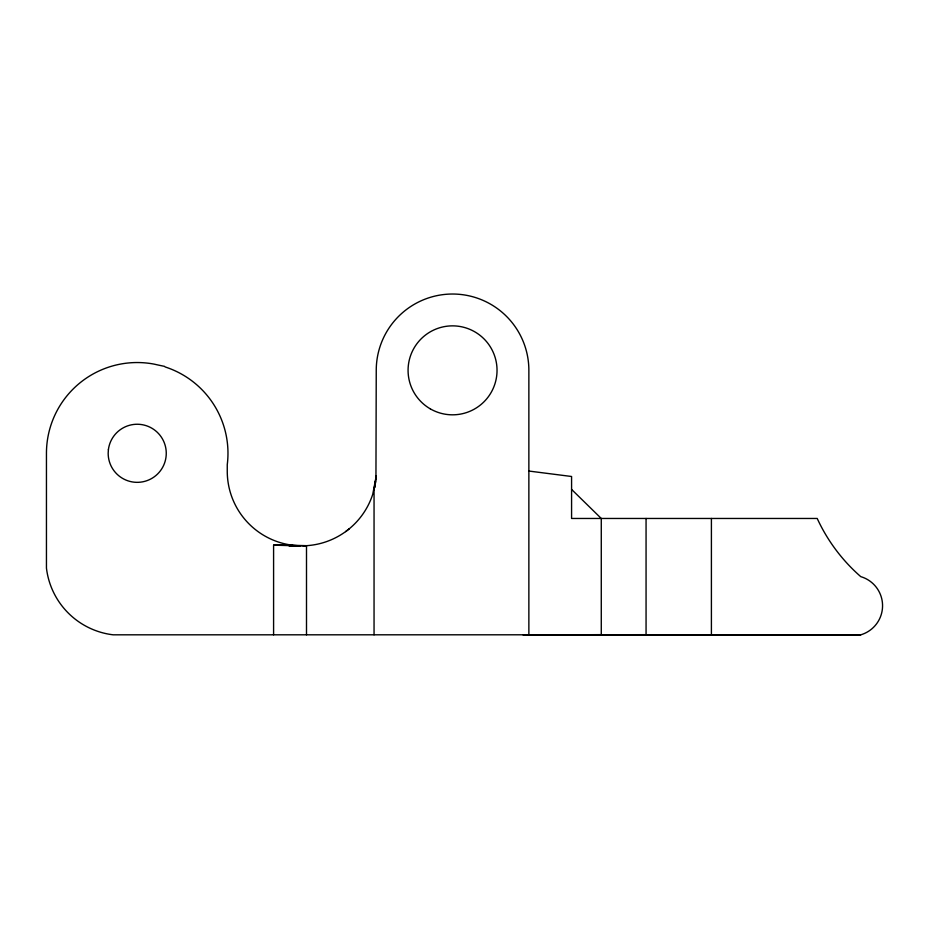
<?xml version="1.0" encoding="UTF-8"?>
<svg xmlns="http://www.w3.org/2000/svg" width="929" height="929" viewBox="0 0 929 929"><rect width="100%" height="100%" fill="white"/><g stroke="black" fill="none" stroke-linecap="round" stroke-linejoin="round"><path stroke-width="1.39" d="M306.5 634.821L306.5 545.683L273.59 545.242L273.59 634.821M376.001 479.48L376.245 475.95L372.738 494.309A74.564 74.564 0 0 1 302.993 545.822M375.943 479.236L376.245 370.346A76.306 76.306 0 0 1 452.551 294.028A76.306 76.306 0 0 1 528.868 370.346L528.868 634.821M375.711 481.791L374.55 487.411L376.245 476.496M375.664 480.595L374.05 489.618L374.05 634.821M374.05 489.815L374.933 485.217M349.35 528.729L345.658 531.597M522.946 634.809L860.765 634.821A30.309 30.309 0 0 0 860.765 576.642A173.595 173.595 0 0 1 817.206 518.463L571.579 518.463L571.579 476.496L528.868 471.049M297.141 545.683L288.896 545.753L300.648 545.799A74.564 74.564 0 0 1 227.257 471.27L227.257 464.674A90.763 90.763 0 0 0 165.257 366.978L164.421 366.34A386.104 386.104 0 0 1 154.214 364.145A90.763 90.763 0 0 0 46.45 453.294L46.45 568.107A76.259 76.259 0 0 0 113.152 634.821L587.581 634.797M281.824 545.3L292.472 545.242L273.59 545.242L306.5 545.683M601.272 634.635L571.579 634.821L646.061 634.67L646.061 518.463M860.765 634.821L601.272 634.821L601.272 518.463L571.579 489.42M711.405 518.463L711.405 634.67M108.391 449.659L108.17 453.294A29.043 29.043 0 0 0 150.672 479.039A29.043 29.043 0 0 0 153.784 429.442A29.043 29.043 0 0 0 108.391 449.659M430.313 408.865A44.487 44.487 0 0 0 497.038 370.346A44.487 44.487 0 0 0 430.313 331.816A44.487 44.487 0 0 0 430.313 408.865"/></g></svg>
